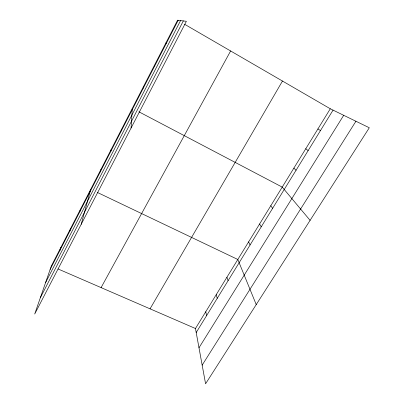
<?xml version="1.0" encoding="UTF-8"?>
<svg xmlns="http://www.w3.org/2000/svg" width="404" height="404" viewBox="0 0 404 404"><rect width="100%" height="100%" fill="white"/><g stroke="black" fill="none" stroke-linecap="round" stroke-linejoin="round"><path stroke-width="0.61" d="M131.078 128.018L132.31 108.338M121.346 130.896L121.589 129.214M110.701 151.616L111.095 149.652M100.273 171.902L100.813 169.67M81.214 224.271L90.743 189.279M79.765 211.812L80.583 209.065M69.68 231.431L70.629 228.447M59.807 250.652L60.878 247.435M50.131 269.478L178.194 20.276M45.576 282.638L180.568 20.574M40.36 297.703L183.325 20.917M101.096 287.608L230.618 50.965M150.056 308.828L282.472 81.042M195.46 328.513L330.29 108.777L369.296 127.76L205.58 383.8L195.46 328.513L58.06 268.958M196.198 332.517L333.058 110.125M198.99 347.788L343.693 115.302M202.167 365.135L355.934 121.256M97.415 192.466L237.815 259.484L256.227 304.591M138.915 111.807L282.224 187.108L310.095 220.347M184.663 24.311L330.29 108.777M317.908 128.957L320.473 130.583M305.772 148.733L308.141 150.616M293.88 168.114L296.056 170.251M165.887 42.96L166.317 43.39M270.796 205.732L272.614 208.343M259.59 223.998L261.236 226.831M248.601 241.91L250.081 244.955M226.922 277.24L228.088 280.694M154.454 65.226L154.702 65.988M216.231 294.657L217.251 298.304M205.747 311.747L206.621 315.575M143.263 87.017L143.339 88.097M51.323 266.034L34.704 314.039L186.37 21.301L177.578 20.2L51.323 266.034"/></g></svg>
